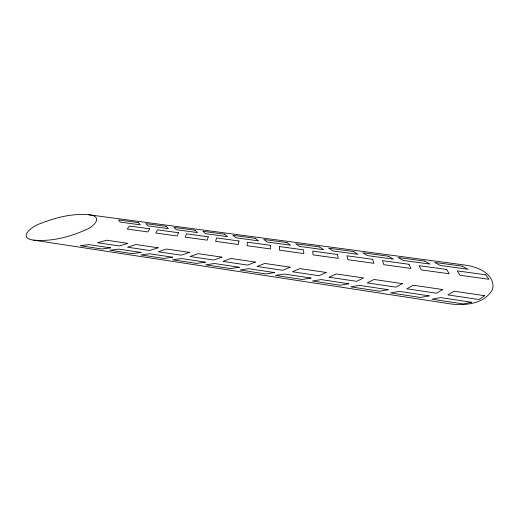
<?xml version="1.0" encoding="UTF-8"?>
<svg xmlns="http://www.w3.org/2000/svg" width="519" height="519" viewBox="0 0 519 519"><rect width="100%" height="100%" fill="white"/><g stroke="black" fill="none" stroke-linecap="round" stroke-linejoin="round"><path stroke-width="0.78" d="M329.215 277.172L336.273 273.928L363.605 277.937L356.676 281.324L329.117 277.217M97.741 242.762L106.486 240.213L127.882 243.353L119.253 245.967L98.026 242.808M88.593 214.73C72.16 213.361 55.624 217.448 40.469 223.579C33.015 225.421 16.602 237.987 33.638 240.135L450.758 303.939C465.147 305.801 483.611 304.05 491.895 290.491A98.156 33.813 4.8 0 0 493.05 286.001C492.44 272.313 476.461 266.695 464.959 265.066L88.593 214.73C104.254 216.131 93.68 227.101 85.343 229.982C69.261 237.177 51.342 241.731 33.638 240.135M279.559 246.564L279.501 250.21L303.823 253.583L303.531 249.847L279.559 246.564M270.723 245.351L270.535 248.964L247.025 245.701L247.537 242.178L270.723 245.351M238.987 241.004L238.357 244.494L215.612 241.341L216.546 237.929L238.987 241.004M208.268 236.8L207.224 240.174L185.212 237.118L186.548 233.822L208.268 236.8M178.53 232.726L177.089 235.989L155.778 233.031L157.484 229.839L178.53 232.726M149.712 228.775L147.915 231.941L127.265 229.074L129.315 225.986L149.712 228.775M484.681 295.707L478.888 299.521L447.929 294.909L454.021 291.204L484.681 295.707M442.746 289.55L436.544 293.216L406.786 288.785L413.267 285.229L442.746 289.55M402.42 283.634L395.841 287.156L367.212 282.887L374.043 279.475L402.42 283.634M326.211 272.456L318.977 275.706L292.424 271.755L299.872 268.589L326.211 272.456M290.173 267.168L282.647 270.302L257.054 266.487L264.768 263.438L290.173 267.168M255.413 262.063L247.628 265.086L222.93 261.407L230.897 258.468L255.413 262.063M221.86 257.139L213.834 260.051L189.999 256.503L198.187 253.668L221.86 257.139M189.461 252.39L181.215 255.192L158.198 251.767L166.586 249.029L189.461 252.39M158.152 247.797L149.712 250.502L127.46 247.193L136.036 244.546L158.152 247.797M471.706 302.285L463.175 303.946L431.99 299.204L440.566 297.595L471.706 302.285M429.122 295.869L420.533 297.458L390.573 292.904L399.202 291.36L429.122 295.869M388.206 289.699L379.558 291.23L350.753 286.845L359.427 285.366L388.206 289.699M348.846 283.77L340.159 285.236L312.444 281.019L321.157 279.598L348.846 283.77M310.965 278.061L302.246 279.469L275.563 275.414L284.302 274.045L310.965 278.061M274.48 272.566L265.741 273.922L240.031 270.01L248.783 268.693L274.48 272.566M239.317 267.266L230.559 268.57L205.771 264.8L214.535 263.529L239.317 267.266M205.401 262.153L196.636 263.412L172.717 259.772L181.488 258.553L205.401 262.153M172.671 257.223L163.9 258.43L140.811 254.92L149.576 253.746L172.671 257.223M141.064 252.461L132.3 253.629L109.989 250.236L118.754 249.101L141.064 252.461M110.528 247.855L101.763 248.984L80.198 245.701L88.95 244.605L110.528 247.855M138.307 222.606L118.559 219.952L120.298 222.126L140.26 224.831L138.307 222.606M166.197 226.355L145.833 223.618L147.857 225.856L168.441 228.645L166.197 226.355M194.956 230.215L173.949 227.393L176.285 229.709L197.525 232.59L194.956 230.215M224.63 234.205L202.955 231.292L205.615 233.686L227.536 236.651L224.63 234.205M255.264 238.325L232.882 235.315L235.892 237.786L258.533 240.855L255.264 238.325M286.903 242.574L263.788 239.467L267.162 242.023L290.556 245.195L286.903 242.574M319.6 246.973L295.713 243.761L299.476 246.402L323.661 249.678L319.6 246.973M353.413 251.514L328.709 248.199L332.887 250.93L357.902 254.316L353.413 251.514M388.387 256.217L362.833 252.785L367.446 255.614L393.344 259.117L388.387 256.217M424.6 261.083L398.138 257.528L403.224 260.46L430.043 264.093L424.6 261.083M462.105 266.124L434.695 262.439L440.281 265.481L468.08 269.244L462.105 266.124M337.473 254.492L312.672 251.099L313.1 254.874L338.265 258.371L337.473 254.492M372.597 259.305L346.932 255.789L347.873 259.701L373.94 263.321L372.597 259.305M408.978 264.288L382.393 260.648L383.891 264.703L410.899 268.453L408.978 264.288M446.671 269.452L419.125 265.676L421.214 269.886L449.22 273.773L446.671 269.452M485.765 274.804L457.194 270.892L459.918 275.258L488.982 279.293L485.765 274.804"/></g></svg>
